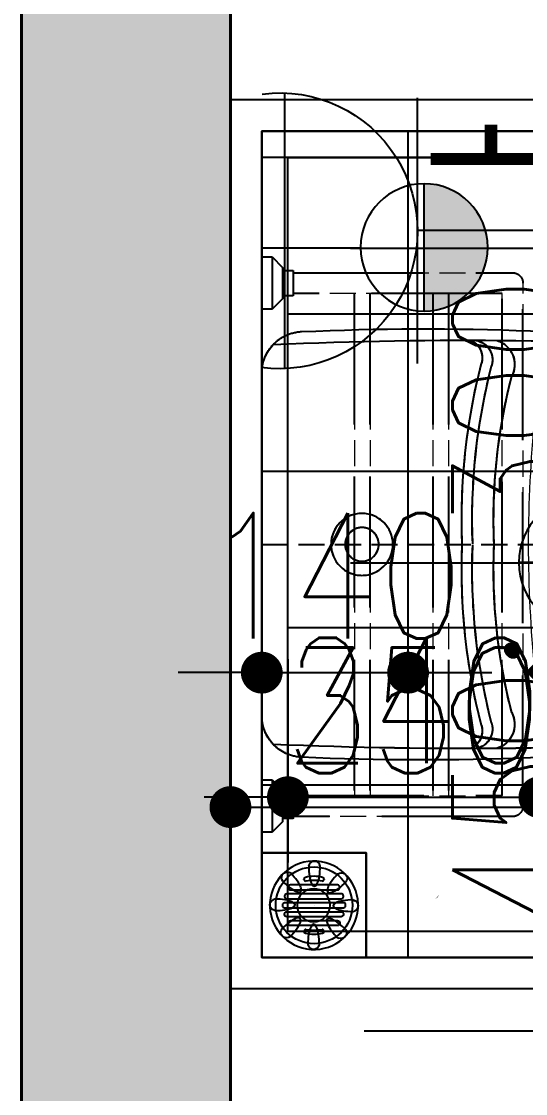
# Model space of a CAD drawing. Header units: inches. Extents: x -2597087 to 134135, y -662679 to 20000.
# Drawn here: x 6118 to 6600, y -38952 to -37927 of the extents above; entities that cross this region are included whole.
import ezdxf
from ezdxf.enums import TextEntityAlignment as Align

# ---------------------------------------------------------------- set-up
doc = ezdxf.new("R2010")
doc.units = ezdxf.units.IN
doc.header["$LTSCALE"] = 100
doc.header["$MEASUREMENT"] = 0
doc.linetypes.add('CENTER', pattern=[50.8, 31.75, -6.35, 6.35, -6.35])
doc.linetypes.add('DASH', pattern=[0.35, 0.25, -0.1])
doc.layers.get('0').update_dxf_attribs({"linetype": 'CONTINUOUS'})
doc.layers.get('Defpoints').update_dxf_attribs({"linetype": 'CONTINUOUS'})
for name, color, linetype in [('-04给水图层', 142, 'CENTER'), ('006地漏', 146, 'CONTINUOUS'), ('EQUIP-动力', 3, 'CONTINUOUS'), ('EQUIP-动力-DIM', 3, 'CONTINUOUS'), ('floor', 8, 'CONTINUOUS'), ('PUB_HATCH', 8, 'CONTINUOUS'), ('RC', 1, 'CONTINUOUS'), ('RC-dim', 3, 'CONTINUOUS'), ('WALL', 7, 'CONTINUOUS'), ('wall-dim', 3, 'CONTINUOUS'), ('WALL-FSL', 1, 'CONTINUOUS'), ('WP_P_PJ', 1, 'CONTINUOUS')]:
    doc.layers.add(name, color=color, linetype=linetype)
for name, color, linetype, lineweight in [('COLUMN', 30, 'CONTINUOUS', 40), ('KBF', 1, 'CONTINUOUS', 0), ('平地共', 1, 'CONTINUOUS', 0)]:
    doc.layers.add(name, color=color, linetype=linetype, lineweight=lineweight)
doc.styles.get("Standard").update_dxf_attribs({"font": 'txt.shx', "width": 0.8, "bigfont": 'GBCBIG.shx'})
doc.styles.add('宋体', font='', dxfattribs={"width": 0.8})
doc.styles.add('繁黑体', font='simhei.ttf')
doc.styles.get('宋体').set_extended_font_data('SimSun')
doc.dimstyles.new('50', dxfattribs={"dimscale": 50, "dimtxt": 2.4, "dimasz": 0.8, "dimexe": 1.25, "dimexo": 0.6, "dimgap": 0.65, "dimtad": 1, "dimdec": 0, "dimdsep": 46, "dimtxsty": 'Standard', "dimblk1": 'DOT', "dimblk2": 'DOT', "dimsah": 1, "dimcen": 2.5, "dimclrd": 3, "dimclre": 3, "dimclrt": 3, "dimadec": 0, "dimazin": 0, "dimtfac": 1, "dimtdec": 0, "dimtix": 1, "dimtmove": 2, "dimatfit": 0, "dimldrblk": 'DOT', "dimfxl": 5, "dimfxlon": 1, "dimarcsym": 0})

# ---------------------------------------------------------------- blocks, each defined once
blk = doc.blocks.new('9#BZCcolumn')
at = {"layer": 'PUB_HATCH'}
blk.add_hatch(color=256, dxfattribs=at).paths.add_polyline_path([(261934.7, -29040.9), (261934.7, -30840.9), (261584.7, -30840.9), (261584.7, -31040.9), (261934.7, -31040.9), (261934.7, -31640.9), (262134.7, -31640.9), (262134.7, -29040.9)])
at = {"layer": 'COLUMN'}
for p, q in [((261934.7, -29040.9), (261934.7, -30840.9)), ((262134.7, -31640.9), (262134.7, -29040.9))]:
    blk.add_line(p, q, dxfattribs=at)
blk = doc.blocks.new('$迪奥三期平面$00000740')
at = {"color": 1}
for p in [(0, 163.5), (0, -163.5)]:
    blk.add_line(p, (0, 0), dxfattribs=at)
for radius in [29.6, 16.1]:
    blk.add_circle((95.9, 0), radius, dxfattribs=at)
for centre, radius, start, end in [((155.1, -2371.3), 2577.4, 82.8664, 92.5999), ((40, 163.5), 40, 92.5999, 180), ((197, -4116.4), 4311.6, 86.3006, 92.4712), ((201.9, 176.4), 18.8, 342.3593, 95.9315), ((192.7, 178.4), 18.2, 343.3813, 66.4724), ((217.8, 172), 24.1, 332.2033, 71.9404), ((468.5, -913.5), 1099.7, 89.6519, 98.297), ((320.7, 115.7), 60, 100.4701, 174.6079), ((793.4, 23.7), 602, 165.6185, 182.2533), ((793.4, 23.7), 592, 165.6185, 182.2533), ((773.9, 23.7), 552, 165.6185, 182.4575), ((1633.1, -8.2), 1378.2, 174.6079, 179.6591), ((793.4, -23.7), 602, 177.7467, 194.3815), ((773.9, -23.7), 552, 177.5425, 194.3815), ((1633.1, 8.2), 1378.2, 180.3409, 185.3921), ((793.4, -23.7), 592, 177.7467, 194.3815), ((320.7, -115.7), 60, 185.3921, 259.5299), ((40, -163.5), 40, 180, 267.4001), ((217.8, -172), 24.1, 288.0596, 27.7967), ((201.9, -176.4), 18.8, 264.0685, 17.6407), ((192.7, -178.4), 18.2, 293.5276, 16.6187), ((468.5, 913.5), 1099.7, 261.703, 270.3481), ((197, 4116.4), 4311.6, 267.5288, 273.6994), ((155.1, 2371.3), 2577.4, 267.4001, 277.1336)]:
    blk.add_arc(centre, radius, start, end, dxfattribs=at)
blk.add_ellipse((440.7, 0), major_axis=(-289.3, 0), ratio=0.648116, start_param=1.570796, end_param=4.592942, dxfattribs=at)
blk = doc.blocks.new('地漏')
at = {"layer": 'WP_P_PJ', "color": 8}
for p, q in [((24.9, 59.7), (25.3, 59.7)), ((75.1, 59.7), (74.7, 59.7)), ((25.3, 40.3), (24.9, 40.3)), ((74.7, 40.3), (75.1, 40.3))]:
    blk.add_line(p, q, dxfattribs=at)
at = {"layer": 'WP_P_PJ'}
blk.add_lwpolyline([(0, 0), (100, 0), (100, 100), (0, 100)], close=True, dxfattribs=at)
at = {"layer": 'WP_P_PJ', "color": 8}
for points in [[(35.3, 27.4), (35.3, 72.6, 0.414214), (33.3, 74.6), (32.6, 74.6, 0.233794), (31, 73.9, 0.16449), (30.6, 72.6), (30.6, 27.4, 0.414214), (32.6, 25.4), (33.3, 25.4, 0.414214), (35.3, 27.4), (35.3, 72.6)], [(43.8, 23.9), (43.8, 76.1, 0.414214), (41.8, 78.1), (41.1, 78.1, 0.233794), (39.5, 77.3, 0.16449), (39.1, 76.1), (39.1, 23.9, 0.414214), (41.1, 21.9), (41.8, 21.9, 0.414214), (43.8, 23.9), (43.8, 76.1)], [(52.3, 21.8), (52.3, 78.2, 0.414214), (50.3, 80.2), (49.7, 80.2, 0.233794), (48.1, 79.4, 0.16449), (47.7, 78.2), (47.7, 21.8, 0.414214), (49.7, 19.8), (50.3, 19.8, 0.414214), (52.3, 21.8), (52.3, 78.2)], [(56.2, 23.9), (56.2, 76.1, -0.414214), (58.2, 78.1), (58.9, 78.1, -0.233794), (60.5, 77.3, -0.16449), (60.9, 76.1), (60.9, 23.9, -0.414214), (58.9, 21.9), (58.2, 21.9, -0.414214), (56.2, 23.9), (56.2, 76.1)], [(64.7, 27.4), (64.7, 72.6, -0.414214), (66.7, 74.6), (67.4, 74.6, -0.233794), (69, 73.9, -0.16449), (69.4, 72.6), (69.4, 27.4, -0.414214), (67.4, 25.4), (66.7, 25.4, -0.414214), (64.7, 27.4), (64.7, 72.6)]]:
    blk.add_lwpolyline(points, format="xyb", dxfattribs=at)
blk.add_circle((50, 50), 36.7, dxfattribs=at)
for centre, radius, start, end in [((54.2, 50), 31.9, 165.078, 194.7951), ((25.3, 57.7), 2, 90, 165.078), ((24.9, 57.7), 2, 0, 90), ((74.8, 50), 48.5, 170.9042, 189.0958), ((75.1, 57.7), 2, 90, 180), ((25.2, 50), 48.5, 350.9042, 9.0958), ((74.7, 57.7), 2, 14.922, 90), ((45.8, 50), 31.9, 345.2049, 14.922), ((25.3, 42.3), 2, 194.7951, 270), ((24.9, 42.3), 2, 270, 0), ((75.1, 42.3), 2, 180, 270), ((74.7, 42.3), 2, 270, 345.2049)]:
    blk.add_arc(centre, radius, start, end, dxfattribs=at)
blk = doc.blocks.new('42aaaa')
at = {"color": 8, "linetype": 'DASH', "ltscale": 5}
for p, q in [((1590033, -158239.5), (1590033, -158289.5)), ((1590013, -158254.5), (1589803, -158254.5)), ((1589793, -158764.5), (1589793, -158264.5)), ((1589813, -158274.5), (1590013, -158274.5)), ((1589813, -158754.5), (1589813, -158274.5)), ((1589864.4, -158274.5), (1589864.4, -158754.5)), ((1589879.4, -158274.5), (1589879.4, -158754.5)), ((1589939.4, -158274.5), (1589939.4, -158754.5)), ((1589954.4, -158274.5), (1589954.4, -158754.5)), ((1590033, -158739.5), (1590033, -158789.5)), ((1590013, -158754.5), (1589813, -158754.5)), ((1589803, -158774.5), (1590013, -158774.5))]:
    blk.add_line(p, q, dxfattribs=at)
at = {"color": 8, "ltscale": 5}
for p in [(1590043, -158350.8), (1590043, -158677.8)]:
    blk.add_line(p, (1590043, -158514.3), dxfattribs=at)
at = {"color": 8, "linetype": 'DASH', "ltscale": 5}
for points in [[(1590023, -158249.5), (1590023, -158279.5), (1590033, -158289.5), (1590043, -158289.5), (1590043, -158239.5), (1590033, -158239.5)], [(1590023, -158749.5), (1590023, -158779.5), (1590033, -158789.5), (1590043, -158789.5), (1590043, -158739.5), (1590033, -158739.5)]]:
    blk.add_lwpolyline(points, close=True, dxfattribs=at)
for points in [[(1590023, -158252.5), (1590013, -158252.5), (1590013, -158276.5), (1590023, -158276.5)], [(1590023, -158752.5), (1590013, -158752.5), (1590013, -158776.5), (1590023, -158776.5)]]:
    blk.add_lwpolyline(points, dxfattribs=at)
at = {"color": 8, "ltscale": 5}
for radius in [29.6, 16.1]:
    blk.add_circle((1589947.1, -158514.3), radius, dxfattribs=at)
at = {"color": 8, "linetype": 'DASH', "ltscale": 5}
for centre, start, end in [((1589803, -158264.5), 90, 180), ((1589803, -158764.5), 180, 270)]:
    blk.add_arc(centre, 10, start, end, dxfattribs=at)
at = {"color": 8, "ltscale": 5}
for centre, radius, start, end in [((1589887.9, -160885.6), 2577.4, 87.4001, 97.1336), ((1590003, -158350.8), 40, 0, 87.4001), ((1589846, -162630.7), 4311.6, 87.5288, 93.6994), ((1589825.1, -158342.3), 24.1, 108.0596, 207.7967), ((1589841, -158337.9), 18.8, 84.0685, 197.6407), ((1589850.2, -158335.9), 18.2, 113.5276, 196.6187), ((1589249.6, -158490.6), 602, 357.7467, 14.3815), ((1589249.6, -158490.6), 592, 357.7467, 14.3815), ((1589269.1, -158490.6), 552, 357.5425, 14.3815), ((1589269.1, -158538), 552, 345.6185, 2.4575), ((1589249.6, -158538), 592, 345.6185, 2.2533), ((1589249.6, -158538), 602, 345.6185, 2.2533), ((1589825.1, -158686.3), 24.1, 152.2033, 251.9404), ((1590003, -158677.8), 40, 272.5999, 0), ((1589841, -158690.7), 18.8, 162.3593, 275.9315), ((1589850.2, -158692.7), 18.2, 163.3813, 246.4724), ((1589846, -154397.9), 4311.6, 266.3006, 272.4712), ((1589887.9, -156143), 2577.4, 262.8664, 272.5999)]:
    blk.add_arc(centre, radius, start, end, dxfattribs=at)
blk = doc.blocks.new('A$C13D5077C')
at = {"layer": 'EQUIP-动力', "color": 7}
for points in [[(0, 262.5), (0, 135.5)], [(-127, 135.5), (127, 135.5)], [(-132.1, 8.5), (131.5, 8.5)]]:
    blk.add_lwpolyline(points, dxfattribs=at)
blk.add_lwpolyline([(130.5, -13.1, 1.142122), (-130.9, -14.4)], format="xyb", dxfattribs=at)
blk = doc.blocks.new('A$C415A6ACF')
at = {"layer": 'EQUIP-动力', "color": 2}
blk.add_blockref('A$C13D5077C', (84.4, 14.5), dxfattribs=at)
at = {"layer": 'EQUIP-动力', "style": '宋体', "width": 0.8}
blk.add_text('F', height=115.1, rotation=0.0003, dxfattribs=at).set_placement((165.7, 220.2), align=Align.MIDDLE_CENTER)
blk = doc.blocks.new('_Dot')
at = {"color": 0, "linetype": 'ByBlock', "lineweight": -2}
blk.add_line((-0.5, 0), (-1, 0), dxfattribs=at)
at = {"color": 0, "linetype": 'ByBlock', "const_width": 0.5}
blk.add_lwpolyline([(-0.25, 0, 1), (0.25, 0, 1)], format="xyb", close=True, dxfattribs=at)
blk = doc.blocks.new('*D1240')
at = {"layer": 'Defpoints', "color": 0, "transparency": 16777216}
for p in [(6667.9, -38678.2), (6317.9, -38852.1), (6667.9, -38852.1)]:
    blk.add_point(p, dxfattribs=at)
at = {"layer": 'wall-dim', "color": 3, "lineweight": -2, "transparency": 16777216}
for p, q in [((6317.9, -38822.1), (6317.9, -38615.7)), ((6667.9, -38822.1), (6667.9, -38615.7)), ((6357.9, -38678.2), (6627.9, -38678.2))]:
    blk.add_line(p, q, dxfattribs=at)
at = {"layer": 'wall-dim', "color": 3, "lineweight": -2, "transparency": 16777216, "xscale": 40, "yscale": 40, "zscale": 40, "rotation": 180}
blk.add_blockref('_Dot', (6317.9, -38678.2), dxfattribs=at)
at = {"layer": 'wall-dim', "color": 3, "lineweight": -2, "transparency": 16777216, "xscale": 40, "yscale": 40, "zscale": 40}
blk.add_blockref('_Dot', (6667.9, -38678.2), dxfattribs=at)
at = {"layer": 'wall-dim', "color": 3, "transparency": 16777216, "insert": (6492.9, -38585.7), "char_height": 120, "attachment_point": 5}
blk.add_mtext('350', dxfattribs=at)
blk = doc.blocks.new('*D1370')
at = {"layer": 'Defpoints', "color": 0, "transparency": 16777216}
for p in [(6487.9, -38549.7), (6347.9, -38579.7), (6487.9, -38579.7)]:
    blk.add_point(p, dxfattribs=at)
at = {"layer": 'floor', "color": 3, "lineweight": -2, "transparency": 16777216}
for p, q in [((6347.9, -38549.7), (6347.9, -38487.2)), ((6487.9, -38549.7), (6487.9, -38487.2)), ((6307.9, -38549.7), (6267.9, -38549.7)), ((6347.9, -38549.7), (6487.9, -38549.7)), ((6527.9, -38549.7), (6567.9, -38549.7))]:
    blk.add_line(p, q, dxfattribs=at)
at = {"layer": 'floor', "color": 3, "lineweight": -2, "transparency": 16777216, "xscale": 40, "yscale": 40, "zscale": 40}
blk.add_blockref('_Dot', (6347.9, -38549.7), dxfattribs=at)
at = {"layer": 'floor', "color": 3, "lineweight": -2, "transparency": 16777216, "xscale": 40, "yscale": 40, "zscale": 40, "rotation": 180}
blk.add_blockref('_Dot', (6487.9, -38549.7), dxfattribs=at)
at = {"layer": 'floor', "color": 3, "transparency": 16777216, "insert": (6417.9, -38457.2), "char_height": 120, "attachment_point": 5}
blk.add_mtext('140', dxfattribs=at)
blk = doc.blocks.new('dsafad5s64f64dsa64f')
at = {"layer": '-04给水图层', "linetype": 'Continuous'}
h = blk.add_hatch(color=251, dxfattribs=at)
edge = h.paths.add_edge_path(flags=17)
edge.add_line((9920.8, -56344.6), (9799, -56344.6))
edge = h.paths.add_edge_path()
edge.add_line((9799, -56344.6), (9920.8, -56344.6))
edge.add_arc((9859.9, -56344.6), 60.9, 180, 360, ccw=False)
at = {"layer": '-04给水图层', "color": 4, "linetype": 'Continuous'}
for p, q in [((9814.2, -56189.2), (9904.1, -56189.2)), ((9860.8, -56283.6), (9860.8, -56189.2))]:
    blk.add_line(p, q, dxfattribs=at)
blk.add_lwpolyline([(9920.8, -56344.6), (9799, -56344.6)], dxfattribs=at)
blk.add_circle((9859.9, -56344.6), 60.9, dxfattribs=at)
blk = doc.blocks.new('*D1540')
at = {"layer": '-04给水图层', "color": 3, "lineweight": -2, "transparency": 16777216}
for p, q in [((6432.8, -38144), (6745.3, -38144)), ((6682.8, -38404.6), (6682.8, -38184)), ((6432.8, -38444.6), (6745.3, -38444.6))]:
    blk.add_line(p, q, dxfattribs=at)
at = {"layer": 'Defpoints', "color": 0, "transparency": 16777216}
for p in [(6390.3, -38144), (6682.8, -38144), (6390.3, -38444.6)]:
    blk.add_point(p, dxfattribs=at)
at = {"layer": '-04给水图层', "color": 3, "lineweight": -2, "transparency": 16777216, "xscale": 40, "yscale": 40, "zscale": 40}
for p, rotation in [((6682.8, -38144), 90), ((6682.8, -38444.6), 270)]:
    blk.add_blockref('_Dot', p, dxfattribs=dict(at, rotation=rotation))
at = {"layer": '-04给水图层', "color": 3, "transparency": 16777216, "insert": (6590.3, -38294.3), "char_height": 120, "attachment_point": 5, "rotation": 90}
blk.add_mtext('300', dxfattribs=at)
blk = doc.blocks.new('*D1541')
at = {"layer": '-04给水图层', "color": 3, "lineweight": -2, "transparency": 16777216}
for p, q in [((6445.8, -38444.6), (6745.3, -38444.6)), ((6682.8, -38484.6), (6682.8, -38852.1)), ((6445.8, -38892.1), (6745.3, -38892.1))]:
    blk.add_line(p, q, dxfattribs=at)
at = {"layer": 'Defpoints', "color": 0, "transparency": 16777216}
for p in [(6415.8, -38444.6), (6415.8, -38892.1), (6682.8, -38892.1)]:
    blk.add_point(p, dxfattribs=at)
at = {"layer": '-04给水图层', "color": 3, "lineweight": -2, "transparency": 16777216, "xscale": 40, "yscale": 40, "zscale": 40}
for p, rotation in [((6682.8, -38444.6), 90), ((6682.8, -38892.1), 270)]:
    blk.add_blockref('_Dot', p, dxfattribs=dict(at, rotation=rotation))
at = {"layer": '-04给水图层', "color": 3, "transparency": 16777216, "insert": (6590.3, -38668.3), "char_height": 120, "attachment_point": 5, "rotation": 90}
blk.add_mtext('450', dxfattribs=at)
blk = doc.blocks.new('5df5d5fd5f5dadsfsadfdsa')
at = {"layer": '-04给水图层', "color": 4, "linetype": 'ByBlock', "ltscale": 150}
blk.add_circle((7365.6, 17460), 64, dxfattribs=at)
at = {"layer": '-04给水图层', "color": 4, "ltscale": 150}
blk.add_circle((7365.6, 17460), 30, dxfattribs=at)
at = {"layer": '006地漏', "color": 8, "ltscale": 0.3}
for points in [[(7365.6, 17524), (7365.6, 17396)], [(7301.6, 17460), (7429.6, 17460)]]:
    blk.add_lwpolyline(points, dxfattribs=at)
at = {"layer": '006地漏', "ltscale": 0.3}
blk.add_circle((7365.6, 17460), 26.5, dxfattribs=at)
blk = doc.blocks.new('A$C5A370B41')
at = {"color": 251, "ltscale": 5}
for p, q in [((44, 87.4), (44.7, 89)), ((55.1, 87.4), (54.4, 89)), ((19.3, 72.3), (18.7, 73.8)), ((27.1, 80), (25.5, 80.7)), ((72.3, 80.7), (73.8, 81.3)), ((80, 72.9), (80.7, 74.5)), ((12.6, 55.1), (11, 54.4)), ((87.4, 56), (89, 55.3)), ((12.6, 44), (11, 44.7)), ((50, 50), (50, 50)), ((50, 50), (50, 50)), ((50, 50), (50, 50)), ((50, 50), (50, 50)), ((87.4, 44.9), (89, 45.6)), ((20, 27.1), (19.3, 25.5)), ((80.7, 27.7), (81.3, 26.2)), ((27.7, 19.3), (26.2, 18.7)), ((44.9, 12.6), (45.6, 11)), ((56, 12.6), (55.3, 11)), ((72.9, 20), (74.5, 19.3))]:
    blk.add_line(p, q, dxfattribs=at)
at = {"ltscale": 5}
blk.add_lwpolyline([(100, 100), (0, 100), (0, 0), (100, 0)], close=True, dxfattribs=at)
at = {"color": 251, "ltscale": 5}
for centre, major_axis, start_param, end_param in [((50, 50), (42.1, 3.5), -0.016227, 6.266958), ((49.6, 87), (3.72, 3.72), 5.892931, 8.244236), ((75.8, 76.5), (3.72, 3.72), 5.107533, 7.458838), ((23.5, 75.8), (3.72, 3.72), 0.395144, 2.746449), ((50.4, 50), (-11.2, 11.2), 1.570796326784468, 7.853981633964052), ((13, 49.6), (-3.72, 3.72), -0.390255, 1.961051), ((87, 50.4), (-3.72, 3.72), 2.751338, 5.102644), ((24.2, 23.5), (3.72, 3.72), 1.96594, 4.317245), ((76.5, 24.2), (3.72, 3.72), 3.536736, 5.888042), ((50.4, 13), (3.72, 3.72), 2.751338, 5.102644)]:
    blk.add_ellipse(centre, major_axis=major_axis, ratio=1, start_param=start_param, end_param=end_param, dxfattribs=at)
at = {"color": 251, "ltscale": 5, "extrusion": (0, 0, -1)}
for centre, major_axis, start_param, end_param in [((49.6, 87.4), (0, 19.2), 1.570796, 4.712389), ((23.2, 76.2), (-13.6, 13.6), 1.570796, 4.712389), ((76.2, 76.8), (13.6, 13.6), 1.570796, 4.712389), ((12.6, 49.6), (-19.2, 0), 1.570796, 4.712389), ((87.4, 50.4), (-19.2, 0), 4.712389, 7.853982), ((23.8, 23.2), (13.6, 13.6), -1.570796, 1.570796), ((50.4, 12.6), (0, 19.2), 4.712389, 7.853982), ((76.8, 23.8), (-13.6, 13.6), 4.712389, 7.853982)]:
    blk.add_ellipse(centre, major_axis=major_axis, ratio=0.286893, start_param=start_param, end_param=end_param, dxfattribs=at)
blk = doc.blocks.new('*D1583')
at = {"layer": 'Defpoints', "color": 0, "ltscale": 5, "transparency": 16777216}
for p in [(6372.9, -38506.7), (6613.6, -38506.7), (6613.6, -38668.8)]:
    blk.add_point(p, dxfattribs=at)
at = {"layer": 'RC-dim', "color": 3, "lineweight": -2, "ltscale": 5, "transparency": 16777216}
for p, q in [((6372.9, -38536.7), (6372.9, -38731.3)), ((6613.6, -38536.7), (6613.6, -38731.3)), ((6332.9, -38668.8), (6292.9, -38668.8)), ((6372.9, -38668.8), (6613.6, -38668.8)), ((6653.6, -38668.8), (6693.6, -38668.8))]:
    blk.add_line(p, q, dxfattribs=at)
at = {"layer": 'RC-dim', "color": 3, "lineweight": -2, "ltscale": 5, "transparency": 16777216, "xscale": 40, "yscale": 40, "zscale": 40}
blk.add_blockref('_Dot', (6372.9, -38668.8), dxfattribs=at)
at = {"layer": 'RC-dim', "color": 3, "lineweight": -2, "ltscale": 5, "transparency": 16777216, "xscale": 40, "yscale": 40, "zscale": 40, "rotation": 180}
blk.add_blockref('_Dot', (6613.6, -38668.8), dxfattribs=at)
at = {"layer": 'RC-dim', "color": 3, "ltscale": 5, "transparency": 16777216, "insert": (6493.3, -38576.3), "char_height": 120, "attachment_point": 5}
blk.add_mtext('240', dxfattribs=at)
blk = doc.blocks.new('A$C566B0CA4')
at = {"color": 8, "linetype": 'DASH'}
for p, q in [((0, 240), (50, 240)), ((500, 240), (550, 240)), ((15, 220), (15, 10)), ((35, 20), (35, 220)), ((515, 220), (515, 20)), ((535, 10), (535, 220)), ((35, 161.4), (515, 161.4)), ((35, 146.4), (515, 146.4)), ((35, 86.4), (515, 86.4)), ((35, 71.4), (515, 71.4)), ((515, 20), (35, 20)), ((525, 0), (25, 0))]:
    blk.add_line(p, q, dxfattribs=at)
for points in [[(10, 230), (40, 230), (50, 240), (50, 250), (0, 250), (0, 240)], [(510, 230), (540, 230), (550, 240), (550, 250), (500, 250), (500, 240)]]:
    blk.add_lwpolyline(points, close=True, dxfattribs=at)
for points in [[(13, 230), (13, 220), (37, 220), (37, 230)], [(513, 230), (513, 220), (537, 220), (537, 230)]]:
    blk.add_lwpolyline(points, dxfattribs=at)
for centre, start, end in [((25, 10), 180, 270), ((525, 10), 270, 360)]:
    blk.add_arc(centre, 10, start, end, dxfattribs=at)

msp = doc.modelspace()

# ---------------------------------------------------------------- hatches: boundary and pattern name
at = {"layer": 'floor'}
h = msp.add_hatch(dxfattribs=at)
h.set_pattern_fill('_USER', color=256, scale=300, double=1, pattern_type=0)
h.set_pattern_definition([(0, (7987.9, -38057.1), (0, 300), []), (90, (7987.9, -38057.1), (-300, 2e-14), [])])
h.paths.add_polyline_path([(6347.895, -38032.103), (7147.895, -38032.103), (7147.895, -38057.103), (7987.895, -38057.103), (7987.895, -38822.103), (6697.895, -38822.103), (6447.895, -38822.103), (6347.895, -38822.103)])
at = {"layer": 'RC'}
h = msp.add_hatch(dxfattribs=at)
h.set_pattern_fill('_USER', color=8, scale=300, double=1, pattern_type=0)
h.set_pattern_definition([(0, (7513.65, -38506.7), (0, 300), []), (90, (7513.65, -38506.7), (-300, 2e-14), [])])
h.paths.add_polyline_path([(7962.895, -38057.103), (7962.895, -39647.103), (7862.895, -39647.103), (6722.895, -39647.103), (6722.895, -38797.103), (6372.895, -38797.103), (6372.895, -38057.103)])

# ---------------------------------------------------------------- linework, layer by layer
at = {"layer": 'EQUIP-动力-DIM', "color": 8, "linetype": 'DASH'}
msp.add_line((6347.895, -38427.103), (7152.365, -38427.103), dxfattribs=at)
at = {"layer": 'floor'}
msp.add_lwpolyline([(6347.895, -38032.103), (7147.895, -38032.103), (7147.895, -38057.103), (7987.895, -38057.103), (7987.895, -38822.103), (6697.895, -38822.103), (6447.895, -38822.103), (6447.895, -38822.103), (6347.895, -38822.103)], close=True, dxfattribs=at)
at = {"layer": 'floor', "color": 1, "elevation": 0}
msp.add_lwpolyline([(6829.758, -38450.22, 0, 0, 0), (6616.12, -38663.858, 38.503, 0, 0), (6516.215, -38764.332, 0, 0, 0)], format="xyseb", dxfattribs=at)
at = {"layer": 'RC', "color": 8}
msp.add_lwpolyline([(7962.895, -38057.103), (7962.895, -39647.103), (7862.895, -39647.103), (7862.895, -39647.103), (6722.895, -39647.103), (6722.895, -38797.103), (6372.895, -38797.103), (6372.895, -38057.103)], close=True, dxfattribs=at)
at = {"layer": 'WALL'}
for p, q in [((6117.895, -38952.103), (6117.895, -37902.103)), ((6317.895, -38852.103), (6317.895, -38002.103)), ((7177.895, -38002.103), (6317.895, -38002.103)), ((6567.895, -38852.103), (6317.895, -38852.103)), ((6667.895, -38852.103), (6567.895, -38852.103)), ((6117.895, -39802.103), (6117.895, -38952.103))]:
    msp.add_line(p, q, dxfattribs=at)
at = {"layer": 'WALL-FSL'}
msp.add_lwpolyline([(7177.895, -38002.103), (7177.895, -38032.103), (6347.895, -38032.103), (6347.895, -38822.103), (6697.895, -38822.103), (6697.895, -39932.103), (6347.895, -39932.103), (6347.895, -40272.103), (7887.895, -40272.103), (7887.895, -39672.103), (7987.895, -39672.103), (7987.895, -38032.103), (7977.895, -38032.103), (7977.895, -38002.103)], dxfattribs=at)

# ---------------------------------------------------------------- block references
at = {"layer": '-04给水图层', "xscale": -1}
msp.add_blockref('42aaaa', (1596390.859, 120087.209), dxfattribs=at)
at = {"layer": '-04给水图层', "ltscale": 150, "xscale": -1, "rotation": 90}
msp.add_blockref('dsafad5s64f64dsa64f', (-49841.318, -28283.21), dxfattribs=at)
at = {"layer": '-04给水图层', "linetype": 'ByBlock', "ltscale": 150, "xscale": -1, "rotation": 270}
msp.add_blockref('5df5d5fd5f5dadsfsadfdsa', (-10802.129, -45810.127), dxfattribs=at)
at = {"layer": '006地漏', "extrusion": (0, 0, -1), "zscale": -1}
msp.add_blockref('A$C5A370B41', (-6447.895, -38822.103), dxfattribs=at)
at = {"layer": 'COLUMN', "xscale": -1}
msp.add_blockref('9#BZCcolumn', (268252.61, -8861.246), dxfattribs=at)
at = {"layer": 'EQUIP-动力', "xscale": -1}
msp.add_blockref('42aaaa', (1596390.859, 120087.209), dxfattribs=at)
at = {"layer": 'EQUIP-动力', "color": 2, "xscale": -1, "rotation": 269.978722602513}
msp.add_blockref('A$C415A6ACF', (6346.863, -38211.39), dxfattribs=at)
at = {"layer": 'KBF', "xscale": -1, "rotation": 90}
msp.add_blockref('A$C566B0CA4', (6597.895, -38152.33), dxfattribs=at)
at = {"layer": 'KBF'}
msp.add_blockref('$迪奥三期平面$00000740', (6347.895, -38427.103), dxfattribs=at)
at = {"layer": '平地共', "linetype": 'DASH', "extrusion": (0, 0, -1), "xscale": -1, "zscale": -1, "rotation": 90}
msp.add_blockref('地漏', (-6347.895, -38722.103), dxfattribs=at)

# ---------------------------------------------------------------- texts
at = {"layer": 'floor', "color": 1, "style": '繁黑体', "width": 0.8}
msp.add_text('i=2%%% ', height=100.2674, rotation=44.950458, dxfattribs=at).set_placement((6698.176, -38485.252, 0), align=Align.MIDDLE_CENTER)

# ---------------------------------------------------------------- dimensions: what is measured, and where the dimension line sits
at = {"layer": '-04给水图层'}
for p1, p2, distance, picture, middle in [((6390.271, -38444.566), (6390.271, -38144.032), -292.572, '*D1540', (6590.343, -38294.299)), ((6415.795, -38444.566), (6415.795, -38892.103), 267.048, '*D1541', (6590.343, -38668.335))]:
    dim = msp.add_aligned_dim(p1=p1, p2=p2, distance=distance, dimstyle='50', override={"dimrnd": 5}, dxfattribs=at)
    dim.commit()
    dim.dimension.update_dxf_attribs({"geometry": picture, "text_midpoint": middle})
at = {"layer": 'floor'}
dim = msp.add_linear_dim(base=(6487.895, -38549.703), p1=(6347.895, -38579.703), p2=(6487.895, -38579.703), angle=180, dimstyle='50', override={"dimarcsym": 2}, dxfattribs=at)
dim.commit()
dim.dimension.update_dxf_attribs({"geometry": '*D1370', "text_midpoint": (6417.895, -38457.203)})
at = {"layer": 'RC-dim', "ltscale": 5}
dim = msp.add_linear_dim(base=(6613.646, -38668.834), p1=(6372.895, -38506.685), p2=(6613.646, -38506.685), text='240', dimstyle='50', override={"dimfxl": 4, "dimarcsym": 2}, dxfattribs=at)
dim.commit()
dim.dimension.update_dxf_attribs({"geometry": '*D1583', "text_midpoint": (6493.27, -38576.334)})
at = {"layer": 'wall-dim'}
dim = msp.add_linear_dim(base=(6667.895, -38678.244), p1=(6317.895, -38852.103), p2=(6667.895, -38852.103), angle=180, dimstyle='50', override={"dimfxl": 250, "dimarcsym": 2}, dxfattribs=at)
dim.commit()
dim.dimension.update_dxf_attribs({"geometry": '*D1240', "text_midpoint": (6492.895, -38585.744)})

doc.saveas('drawing.dxf')
